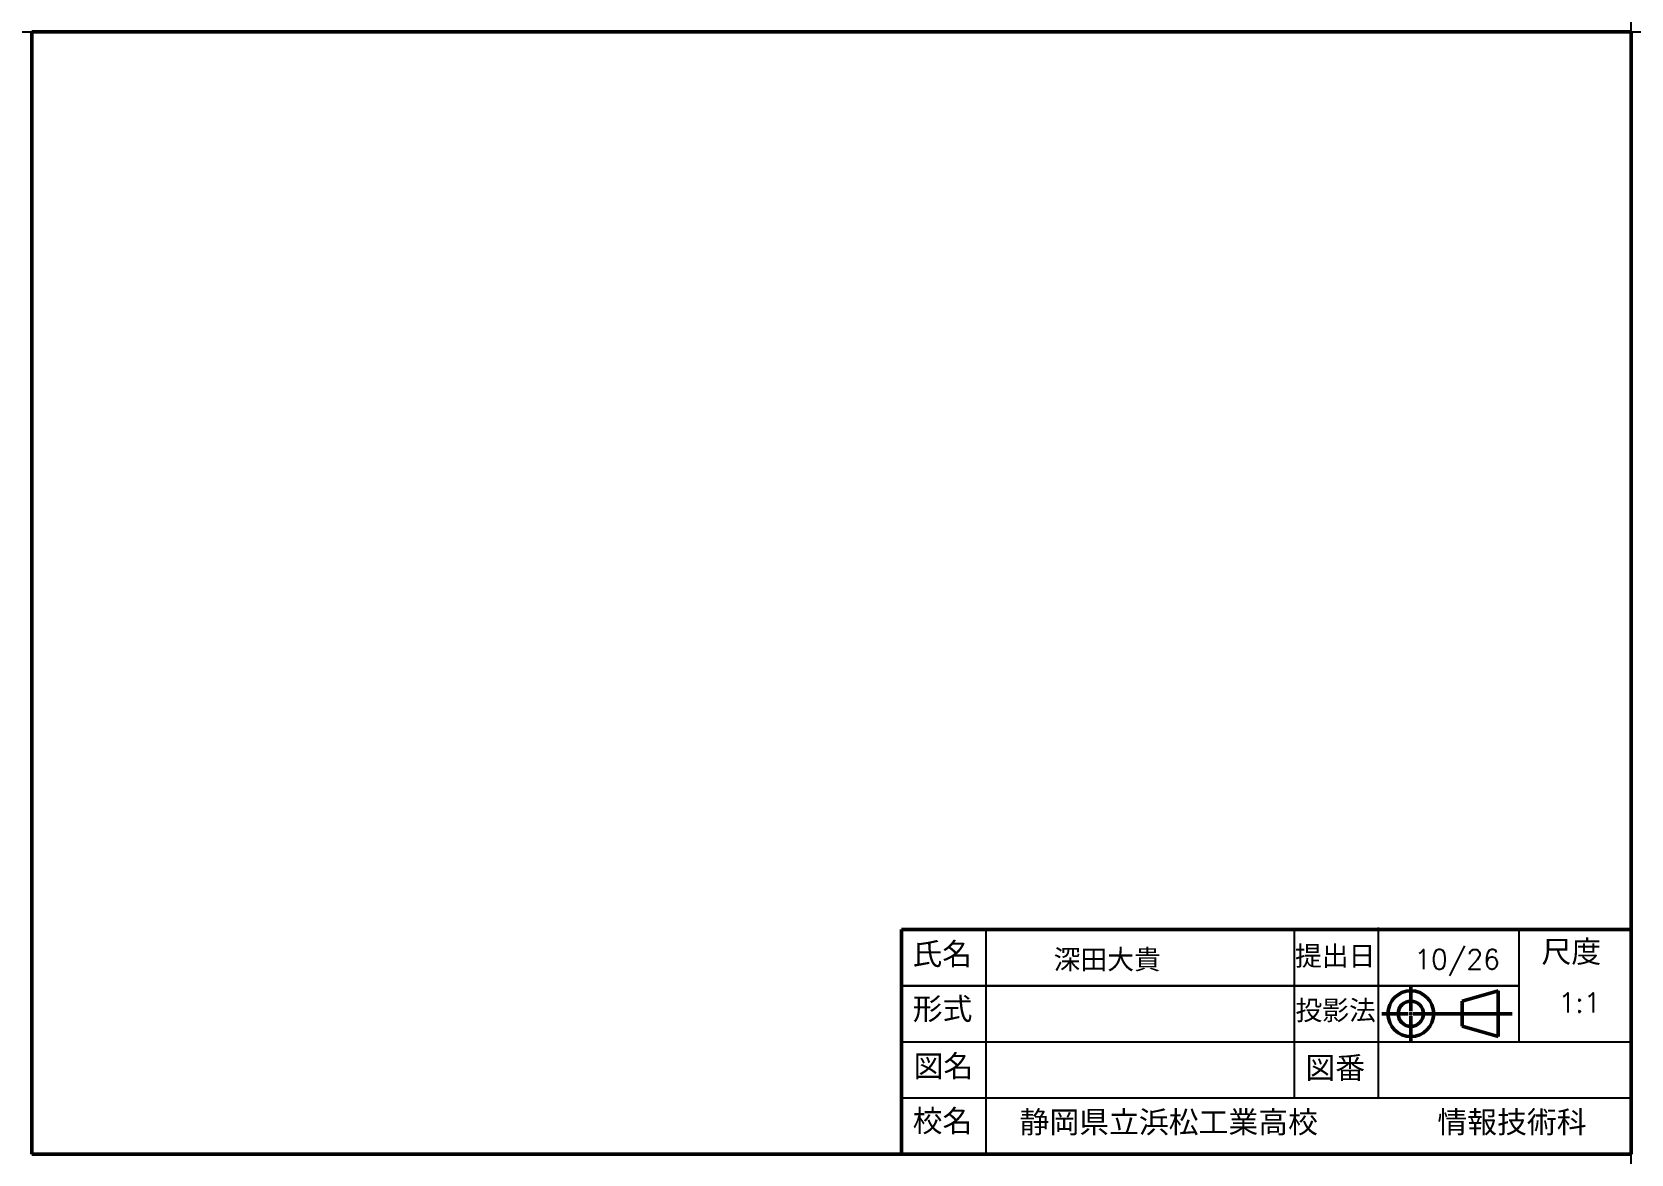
# Model space of a CAD drawing. Header units: millimetres. Extents: x 5 to 290, y 5 to 205.
import ezdxf

# ---------------------------------------------------------------- set-up
doc = ezdxf.new("R2010")
doc.units = ezdxf.units.MM
doc.linetypes.add('CENTER2', pattern=[28.575, 19.05, -3.175, 3.175, -3.175])
for name, color, linetype, lineweight in [('太\u3000線', 7, 'Continuous', 50), ('寸法線', 5, 'Continuous', 25), ('構築線', 255, 'Continuous', 25), ('表題欄', 7, 'Continuous', 50)]:
    doc.layers.add(name, color=color, linetype=linetype, lineweight=lineweight)
doc.styles.get("Standard").update_dxf_attribs({"font": 'txt.shx', "height": 3.5})

# ---------------------------------------------------------------- blocks, each defined once
blk = doc.blocks.new('*U7')
at = {"layer": '太\u3000線', "color": 0, "linetype": 'CENTER2', "transparency": 16777216}
for p, q in [((0, 0.45), (0, 4.99)), ((-5.14, 0), (-0.45, 0)), ((0.45, 0), (18.09, 0)), ((0, -5.01), (0, -0.45))]:
    blk.add_line(p, q, dxfattribs=at)
at = {"layer": '太\u3000線', "color": 0, "linetype": 'Continuous', "transparency": 16777216}
for p, q in [((-0.22, 0), (0.22, 0)), ((0, -0.22), (0, 0.22))]:
    blk.add_line(p, q, dxfattribs=at)

msp = doc.modelspace()

# ---------------------------------------------------------------- linework, layer by layer
at = {"layer": '太\u3000線'}
for p, q in [((5, 205), (290, 205)), ((5, 205), (5, 5)), ((290, 205), (290, 5)), ((259.92, 32.25), (266.32, 34.08)), ((259.92, 27.76), (259.92, 32.25)), ((266.32, 34.08), (266.32, 25.93)), ((266.32, 25.93), (259.92, 27.76)), ((5, 5), (290, 5))]:
    msp.add_line(p, q, dxfattribs=at)
for radius in [4.08, 2.25]:
    msp.add_circle((250.75, 30.01), radius, dxfattribs=at)
at = {"layer": '寸法線', "color": 5, "lineweight": 25}
msp.add_line((290, 5), (290, 5), dxfattribs=at)
at = {"layer": '構築線'}
for p, q in [((266.32, 34.08), (259.92, 32.25)), ((259.92, 32.25), (259.92, 27.76)), ((266.32, 25.93), (266.32, 34.08)), ((259.92, 27.76), (266.32, 25.93))]:
    msp.add_line(p, q, dxfattribs=at)
for p, direction in [((0, 205), (1, 0)), ((290, 0), (0, 1))]:
    msp.add_xline(p, direction, dxfattribs=at)
for radius in [4.08, 2.25]:
    msp.add_circle((250.75, 30.01), radius, dxfattribs=at)
at = {"layer": '表題欄', "lineweight": 50}
for p, q in [((160, 45), (290, 45)), ((160, 45), (160, 5)), ((290, 45), (290, 45))]:
    msp.add_line(p, q, dxfattribs=at)
at = {"layer": '表題欄', "color": 5, "lineweight": 25}
for p, q in [((175, 45), (175, 5)), ((230, 15), (230, 45)), ((245, 35.04), (245, 45.39)), ((270, 45), (270, 25)), ((160, 35), (270, 35)), ((270, 35), (160, 35)), ((245, 24.97), (245, 35.04)), ((160, 25), (290, 25)), ((245, 15), (245, 25)), ((160, 15), (290, 15)), ((160, 15), (290, 15))]:
    msp.add_line(p, q, dxfattribs=at)

# ---------------------------------------------------------------- block references
at = {"layer": '太\u3000線', "linetype": 'CENTER2'}
msp.add_blockref('*U7', (250.75, 30.01), dxfattribs=at)

# ---------------------------------------------------------------- texts
at = {"layer": '太\u3000線', "insert": (251.35, 41.45), "char_height": 3.5, "attachment_point": 1}
msp.add_mtext_dynamic_manual_height_columns('10/26', width=13.804, gutter_width=17.5, heights=[0], dxfattribs=at)
at = {"layer": '太\u3000線', "insert": (277.08, 33.75), "char_height": 3.5, "attachment_point": 1}
msp.add_mtext('1:1', dxfattribs=at)
at = {"layer": '構築線', "insert": (187.1, 41.43), "char_height": 3.5, "attachment_point": 1}
msp.add_mtext_dynamic_manual_height_columns('{\\fArial Unicode MS|b0|i0|c134|p0;深田\\fArial Unicode MS|b0|i0|c128|p0;大貴}', width=90.0898, gutter_width=17.5, heights=[0], dxfattribs=at)
at = {"layer": '表題欄', "lineweight": 50, "attachment_point": 1}
for s, insert, char_height, width in [('{\\fＭＳ Ｐゴシック|b0|i0|c128|p2;氏名}', (161.92, 42.63), 3.9, 14.5173), ('{\\fＭＳ Ｐゴシック|b0|i0|c128|p2;尺度}', (274.04, 43.03), 3.9, 15.9987), ('{\\fＭＳ Ｐゴシック|b0|i0|c128|p2;提出日}', (230.12, 42.06), 3.5, 14.6241), ('{\\fＭＳ Ｐゴシック|b0|i0|c128|p2;形式}', (161.97, 32.83), 3.9, 14.5173), ('{\\fＭＳ Ｐゴシック|b0|i0|c128|p2;投影法}', (230.19, 32.37), 3.5, 15.1099), ('{\\fＭＳ Ｐゴシック|b0|i0|c128|p2;図名}', (162.13, 22.62), 3.9, 14.0879), ('{\\fＭＳ Ｐゴシック|b0|i0|c128|p2;図番}', (231.96, 22.33), 3.9, 15.4062), ('{\\fＭＳ Ｐゴシック|b0|i0|c128|p2;校名}', (161.96, 12.86), 3.9, 14.9068), ('{\\fMS PGothic|b0|i0|c128|p2;静岡県立浜松工業高校\u3000\u3000\u3000\u3000情報技術科}', (181.01, 12.65), 3.9, 114.3611)]:
    msp.add_mtext(s, dxfattribs=dict(at, insert=insert, char_height=char_height, width=width))

doc.saveas('drawing.dxf')
